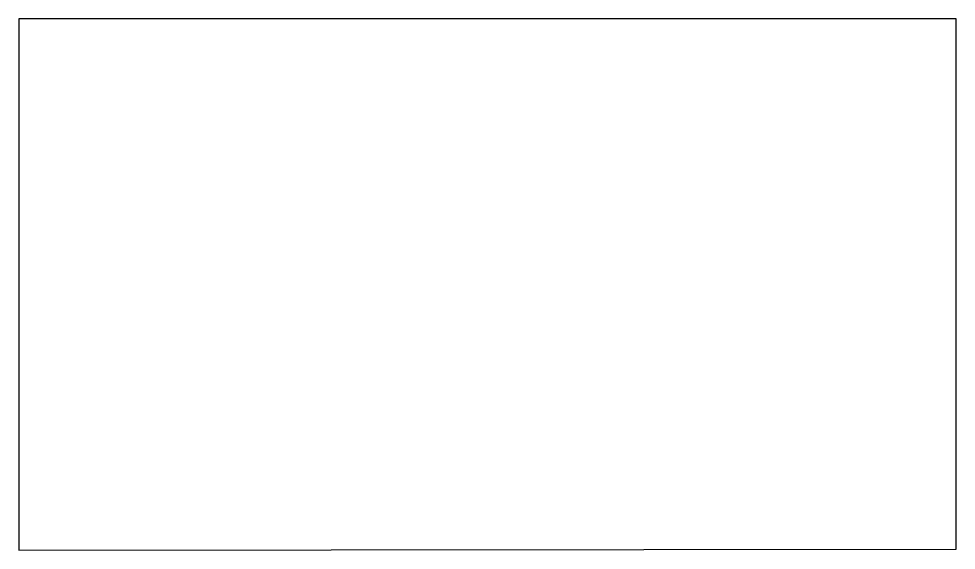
# Model space of a CAD drawing. Extents: x 269.1 to 300.7, y 185.9 to 203.8.
import ezdxf

# ---------------------------------------------------------------- set-up
doc = ezdxf.new("R2010")
doc.units = 0
doc.layers.add('Layer_1', color=7, linetype='CONTINUOUS')

msp = doc.modelspace()

# ---------------------------------------------------------------- linework, layer by layer
at = {"layer": 'Layer_1', "color": 7}
msp.add_lwpolyline([(269.066608, 203.831706), (269.066608, 185.872919), (300.717514, 185.905905), (300.717514, 203.831706), (269.066608, 203.831706), (269.066608, 203.831706)], dxfattribs=at)

doc.saveas('drawing.dxf')
